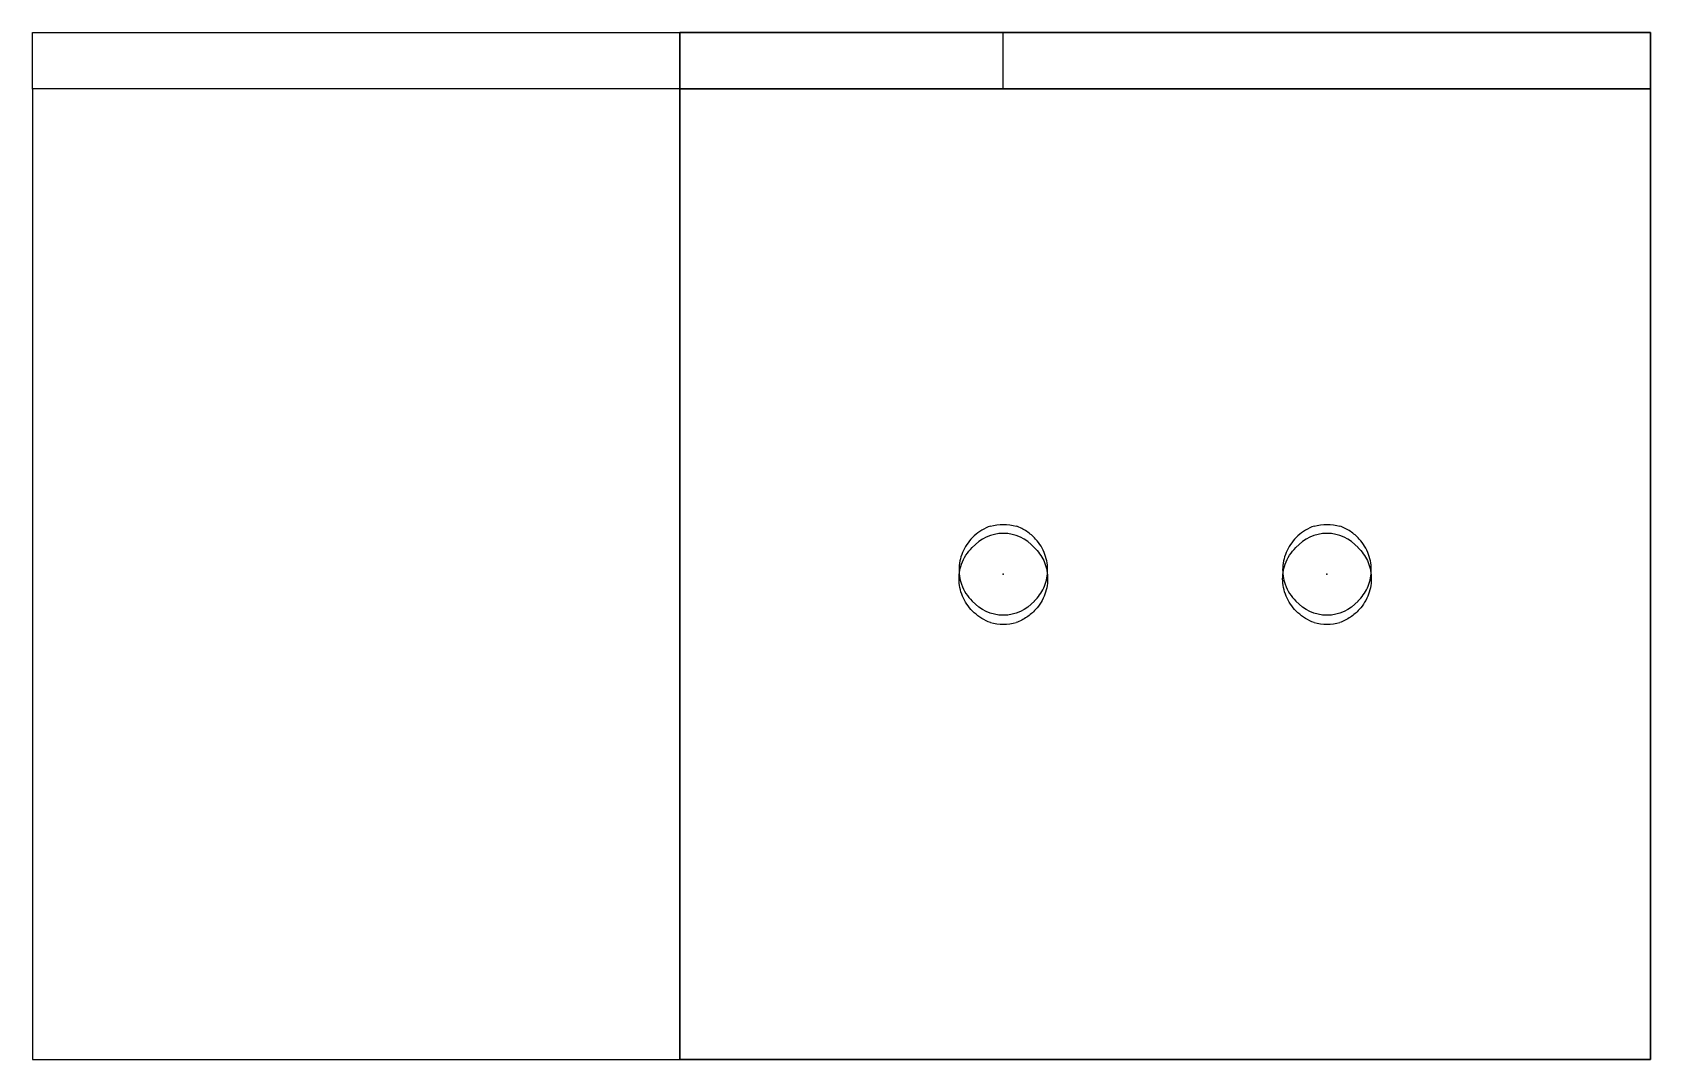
# Model space of a CAD drawing. Header units: millimetres. Extents: x 0 to 50, y -30 to 1.8.
import ezdxf

# ---------------------------------------------------------------- set-up
doc = ezdxf.new("R2010")
doc.units = ezdxf.units.MM
doc.header["$MEASUREMENT"] = 0
for name, color, linetype in [('小零件 v3_Sketch1', 7, 'Continuous'), ('小零件 v3_Sketch10', 7, 'Continuous'), ('小零件 v3_Sketch11', 7, 'Continuous'), ('小零件 v3_Sketch12', 7, 'Continuous'), ('小零件 v3_Sketch13', 7, 'Continuous'), ('小零件 v3_Sketch15', 7, 'Continuous'), ('小零件 v3_Sketch18', 7, 'Continuous'), ('小零件 v3_Sketch19', 7, 'Continuous'), ('小零件 v3_Sketch2', 7, 'Continuous'), ('小零件 v3_Sketch20', 7, 'Continuous'), ('小零件 v3_Sketch21', 7, 'Continuous'), ('小零件 v3_Sketch9', 7, 'Continuous')]:
    doc.layers.add(name, color=color, linetype=linetype)

msp = doc.modelspace()

# ---------------------------------------------------------------- linework, layer by layer
at = {"layer": '小零件 v3_Sketch1'}
for p, q in [((0, 0), (0, 1.75)), ((0, 1.75), (30, 1.75)), ((30, 0), (30, 1.75))]:
    msp.add_line(p, q, dxfattribs=at)
msp.add_point((0, 0), dxfattribs=at)
at = {"layer": '小零件 v3_Sketch10'}
for p, q in [((20, 0, 1.75), (20, -30, 1.75)), ((50, 0, 1.75), (20, 0, 1.75)), ((50, -30, 1.75), (50, 0, 1.75)), ((20, -30, 1.75), (50, -30, 1.75))]:
    msp.add_line(p, q, dxfattribs=at)
for p in [(0, 0, 1.75), (30, -15, 1.75), (40, -15, 1.75)]:
    msp.add_point(p, dxfattribs=at)
at = {"layer": '小零件 v3_Sketch11'}
for p, q in [((20, 0, 33.5), (20, 1.75, 33.5)), ((20, 1.75), (20, -30)), ((20, 1.75, 33.5), (20, 1.75)), ((20, 0, 1.75), (20, 0, 33.5)), ((20, -30, 1.75), (20, 0, 1.75)), ((20, -30), (20, -30, 1.75))]:
    msp.add_line(p, q, dxfattribs=at)
msp.add_point((20, 0), dxfattribs=at)
at = {"layer": '小零件 v3_Sketch12'}
for p, q in [((50, 0, 1.75), (20, 0, 1.75)), ((20, 0, 1.75), (20, -30, 1.75)), ((20, -30, 1.75), (50, -30, 1.75))]:
    msp.add_line(p, q, dxfattribs=at)
for centre, radius, start, end in [((30, -15, 1.75), 1.264, 40.7378, 139.2622), ((40, -15, 1.75), 1.265, 40.7378, 139.2622), ((30, -15, 1.75), 1.543, 255.0324, 284.9676), ((40, -15, 1.75), 1.543, 255.0324, 284.9676)]:
    msp.add_arc(centre, radius, start, end, dxfattribs=at)
for points, knots in [([(29.601, -16.491, 1.75), (29.417, -16.423, 1.75), (29.247, -16.321, 1.75), (28.961, -16.06, 1.75), (28.847, -15.906, 1.75), (28.688, -15.57, 1.75), (28.642, -15.391, 1.75), (28.623, -15.033, 1.75), (28.648, -14.857, 1.75), (28.741, -14.592, 1.75), (28.788, -14.497, 1.75), (28.901, -14.324, 1.75), (28.967, -14.245, 1.75), (29.042, -14.175, 1.75)], [0, 0, 0, 0, 0.0590387, 0.0590387, 0.1160334, 0.1160334, 0.1709834, 0.1709834, 0.2238878, 0.2238878, 0.2555052, 0.2555052, 0.2863474, 0.2863474, 0.2863474, 0.2863474]), ([(30.958, -14.175, 1.75), (31.08, -14.289, 1.75), (31.178, -14.426, 1.75), (31.321, -14.736, 1.75), (31.361, -14.907, 1.75), (31.376, -15.262, 1.75), (31.347, -15.442, 1.75), (31.221, -15.789, 1.75), (31.123, -15.951, 1.75), (30.916, -16.179, 1.75), (30.824, -16.258, 1.75), (30.623, -16.393, 1.75), (30.514, -16.449, 1.75), (30.399, -16.491, 1.75)], [0, 0, 0, 0, 0.050111, 0.050111, 0.1022615, 0.1022615, 0.1564505, 0.1564505, 0.2126771, 0.2126771, 0.2485205, 0.2485205, 0.2851428, 0.2851428, 0.2851428, 0.2851428]), ([(39.601, -16.491, 1.75), (39.417, -16.423, 1.75), (39.247, -16.321, 1.75), (38.961, -16.06, 1.75), (38.847, -15.906, 1.75), (38.688, -15.57, 1.75), (38.642, -15.391, 1.75), (38.623, -15.033, 1.75), (38.648, -14.857, 1.75), (38.741, -14.592, 1.75), (38.788, -14.497, 1.75), (38.901, -14.324, 1.75), (38.967, -14.245, 1.75), (39.042, -14.175, 1.75)], [0, 0, 0, 0, 0.0590387, 0.0590387, 0.1160334, 0.1160334, 0.1709834, 0.1709834, 0.2238878, 0.2238878, 0.2555052, 0.2555052, 0.2863474, 0.2863474, 0.2863474, 0.2863474]), ([(40.958, -14.175, 1.75), (41.08, -14.289, 1.75), (41.178, -14.426, 1.75), (41.321, -14.736, 1.75), (41.361, -14.907, 1.75), (41.376, -15.262, 1.75), (41.347, -15.442, 1.75), (41.221, -15.789, 1.75), (41.123, -15.951, 1.75), (40.916, -16.179, 1.75), (40.824, -16.258, 1.75), (40.623, -16.393, 1.75), (40.514, -16.449, 1.75), (40.399, -16.491, 1.75)], [0, 0, 0, 0, 0.050111, 0.050111, 0.1022615, 0.1022615, 0.1564505, 0.1564505, 0.2126771, 0.2126771, 0.2485205, 0.2485205, 0.2851428, 0.2851428, 0.2851428, 0.2851428])]:
    msp.add_open_spline(points, degree=3, knots=knots, dxfattribs=at)
msp.add_point((0, 0, 1.75), dxfattribs=at)
at = {"layer": '小零件 v3_Sketch13'}
for p, q in [((50, 0, 1.75), (20, 0, 1.75)), ((20, 0, 1.75), (20, -30, 1.75)), ((50, -30, 1.75), (50, 0, 1.75)), ((20, -30, 1.75), (50, -30, 1.75))]:
    msp.add_line(p, q, dxfattribs=at)
for centre, radius, start, end in [((30, -15, 1.75), 1.264, 40.7378, 139.2622), ((40, -15, 1.75), 1.265, 40.7378, 139.2622), ((30, -15, 1.75), 1.543, 255.0324, 284.9676), ((40, -15, 1.75), 1.543, 255.0324, 284.9676)]:
    msp.add_arc(centre, radius, start, end, dxfattribs=at)
for points, knots in [([(29.601, -16.491, 1.75), (29.417, -16.423, 1.75), (29.247, -16.321, 1.75), (28.961, -16.06, 1.75), (28.847, -15.906, 1.75), (28.688, -15.57, 1.75), (28.642, -15.391, 1.75), (28.623, -15.033, 1.75), (28.648, -14.857, 1.75), (28.741, -14.592, 1.75), (28.788, -14.497, 1.75), (28.901, -14.324, 1.75), (28.967, -14.245, 1.75), (29.042, -14.175, 1.75)], [0, 0, 0, 0, 0.0590387, 0.0590387, 0.1160334, 0.1160334, 0.1709834, 0.1709834, 0.2238878, 0.2238878, 0.2555052, 0.2555052, 0.2863474, 0.2863474, 0.2863474, 0.2863474]), ([(30.958, -14.175, 1.75), (31.08, -14.289, 1.75), (31.178, -14.426, 1.75), (31.321, -14.736, 1.75), (31.361, -14.907, 1.75), (31.376, -15.262, 1.75), (31.347, -15.442, 1.75), (31.221, -15.789, 1.75), (31.123, -15.951, 1.75), (30.916, -16.179, 1.75), (30.824, -16.258, 1.75), (30.623, -16.393, 1.75), (30.514, -16.449, 1.75), (30.399, -16.491, 1.75)], [0, 0, 0, 0, 0.050111, 0.050111, 0.1022615, 0.1022615, 0.1564505, 0.1564505, 0.2126771, 0.2126771, 0.2485205, 0.2485205, 0.2851428, 0.2851428, 0.2851428, 0.2851428]), ([(39.601, -16.491, 1.75), (39.417, -16.423, 1.75), (39.247, -16.321, 1.75), (38.961, -16.06, 1.75), (38.847, -15.906, 1.75), (38.688, -15.57, 1.75), (38.642, -15.391, 1.75), (38.623, -15.033, 1.75), (38.648, -14.857, 1.75), (38.741, -14.592, 1.75), (38.788, -14.497, 1.75), (38.901, -14.324, 1.75), (38.967, -14.245, 1.75), (39.042, -14.175, 1.75)], [0, 0, 0, 0, 0.0590387, 0.0590387, 0.1160334, 0.1160334, 0.1709834, 0.1709834, 0.2238878, 0.2238878, 0.2555052, 0.2555052, 0.2863474, 0.2863474, 0.2863474, 0.2863474]), ([(40.958, -14.175, 1.75), (41.08, -14.289, 1.75), (41.178, -14.426, 1.75), (41.321, -14.736, 1.75), (41.361, -14.907, 1.75), (41.376, -15.262, 1.75), (41.347, -15.442, 1.75), (41.221, -15.789, 1.75), (41.123, -15.951, 1.75), (40.916, -16.179, 1.75), (40.824, -16.258, 1.75), (40.623, -16.393, 1.75), (40.514, -16.449, 1.75), (40.399, -16.491, 1.75)], [0, 0, 0, 0, 0.050111, 0.050111, 0.1022615, 0.1022615, 0.1564505, 0.1564505, 0.2126771, 0.2126771, 0.2485205, 0.2485205, 0.2851428, 0.2851428, 0.2851428, 0.2851428])]:
    msp.add_open_spline(points, degree=3, knots=knots, dxfattribs=at)
msp.add_point((0, 0, 1.75), dxfattribs=at)
at = {"layer": '小零件 v3_Sketch15'}
msp.add_line((20, 0), (50, 0), dxfattribs=at)
at = {"layer": '小零件 v3_Sketch15', "extrusion": (0, -1, 0)}
msp.add_circle((35, 20), 8, dxfattribs=at)
at = {"layer": '小零件 v3_Sketch15'}
for p in [(27, 0, 20), (35, 0, 28), (35, 0, 17.625), (35.018, 0, 12), (43, 0, 20)]:
    msp.add_point(p, dxfattribs=at)
at = {"layer": '小零件 v3_Sketch18'}
for p, q in [((50, 0, 35.25), (20, 0, 35.25)), ((20, 0, 33.5), (50, 0, 33.5)), ((20, 0, 35.25), (20, 0, 33.5)), ((50, 0, 33.5), (50, 0, 35.25))]:
    msp.add_line(p, q, dxfattribs=at)
for p in [(0, 0), (20, 0, 33.5)]:
    msp.add_point(p, dxfattribs=at)
at = {"layer": '小零件 v3_Sketch19'}
msp.add_point((20, -14.125, 16.75), dxfattribs=at)
at = {"layer": '小零件 v3_Sketch2'}
for p, q in [((50, 0), (0, 0)), ((0, 0), (0, -30)), ((50, -30), (50, 0)), ((0, -30), (50, -30))]:
    msp.add_line(p, q, dxfattribs=at)
msp.add_point((0, 0), dxfattribs=at)
at = {"layer": '小零件 v3_Sketch20'}
for p, q in [((20, 1.75), (50, 1.75)), ((20, -30), (20, 1.75)), ((50, 1.75), (50, -30)), ((50, -30), (20, -30))]:
    msp.add_line(p, q, dxfattribs=at)
at = {"layer": '小零件 v3_Sketch20', "extrusion": (0, 0, -1)}
for centre, radius, start, end in [((-30, -15), 1.543, 75.0324, 104.9676), ((-40, -15), 1.543, 75.0324, 104.9676), ((-30, -15), 1.265, 220.7378, 319.2622), ((-40, -15), 1.265, 220.7378, 319.2622)]:
    msp.add_arc(centre, radius, start, end, dxfattribs=at)
at = {"layer": '小零件 v3_Sketch20'}
for points, knots in [([(29.601, -13.509), (29.417, -13.577), (29.247, -13.679), (28.961, -13.94), (28.847, -14.094), (28.688, -14.43), (28.642, -14.609), (28.623, -14.967), (28.648, -15.143), (28.741, -15.408), (28.788, -15.503), (28.901, -15.676), (28.967, -15.755), (29.042, -15.825)], [0, 0, 0, 0, 0.0590387, 0.0590387, 0.1160334, 0.1160334, 0.1709834, 0.1709834, 0.2238878, 0.2238878, 0.2555052, 0.2555052, 0.2863474, 0.2863474, 0.2863474, 0.2863474]), ([(30.958, -15.825), (31.08, -15.711), (31.178, -15.574), (31.321, -15.264), (31.361, -15.093), (31.376, -14.738), (31.347, -14.558), (31.221, -14.211), (31.123, -14.049), (30.916, -13.821), (30.824, -13.742), (30.623, -13.607), (30.514, -13.551), (30.399, -13.509)], [0, 0, 0, 0, 0.050111, 0.050111, 0.1022615, 0.1022615, 0.1564505, 0.1564505, 0.2126771, 0.2126771, 0.2485205, 0.2485205, 0.2851428, 0.2851428, 0.2851428, 0.2851428]), ([(39.601, -13.509), (39.417, -13.577), (39.247, -13.679), (38.961, -13.94), (38.847, -14.094), (38.688, -14.43), (38.642, -14.609), (38.623, -14.967), (38.648, -15.143), (38.741, -15.408), (38.788, -15.503), (38.901, -15.676), (38.967, -15.755), (39.042, -15.825)], [0, 0, 0, 0, 0.0590387, 0.0590387, 0.1160334, 0.1160334, 0.1709834, 0.1709834, 0.2238878, 0.2238878, 0.2555052, 0.2555052, 0.2863474, 0.2863474, 0.2863474, 0.2863474]), ([(40.958, -15.825), (41.08, -15.711), (41.178, -15.574), (41.321, -15.264), (41.361, -15.093), (41.376, -14.738), (41.347, -14.558), (41.221, -14.211), (41.123, -14.049), (40.916, -13.821), (40.824, -13.742), (40.623, -13.607), (40.514, -13.551), (40.399, -13.509)], [0, 0, 0, 0, 0.050111, 0.050111, 0.1022615, 0.1022615, 0.1564505, 0.1564505, 0.2126771, 0.2126771, 0.2485205, 0.2485205, 0.2851428, 0.2851428, 0.2851428, 0.2851428])]:
    msp.add_open_spline(points, degree=3, knots=knots, dxfattribs=at)
msp.add_point((0, 0), dxfattribs=at)
at = {"layer": '小零件 v3_Sketch21'}
for p, q in [((20, 1.75, 35.25), (20, -30, 35.25)), ((50, 1.75, 35.25), (20, 1.75, 35.25)), ((50, -30, 35.25), (50, 1.75, 35.25)), ((20, -30, 35.25), (50, -30, 35.25))]:
    msp.add_line(p, q, dxfattribs=at)
for p in [(0, 0, 35.25), (30, -15, 35.25), (40, -15, 35.25)]:
    msp.add_point(p, dxfattribs=at)
at = {"layer": '小零件 v3_Sketch9'}
for p, q in [((20, 0, 33.5), (20, 0, 1.75)), ((50, 0, 33.5), (20, 0, 33.5)), ((20, 0, 1.75), (50, 0, 1.75)), ((50, 0, 1.75), (50, 0, 33.5))]:
    msp.add_line(p, q, dxfattribs=at)
at = {"layer": '小零件 v3_Sketch9', "extrusion": (0, -1, 0)}
msp.add_circle((35, 20), 8, dxfattribs=at)
at = {"layer": '小零件 v3_Sketch9'}
for p in [(0, 0), (27, 0, 20), (35, 0, 12), (35, 0), (35, 0, 28), (43, 0, 20)]:
    msp.add_point(p, dxfattribs=at)

doc.saveas('drawing.dxf')
